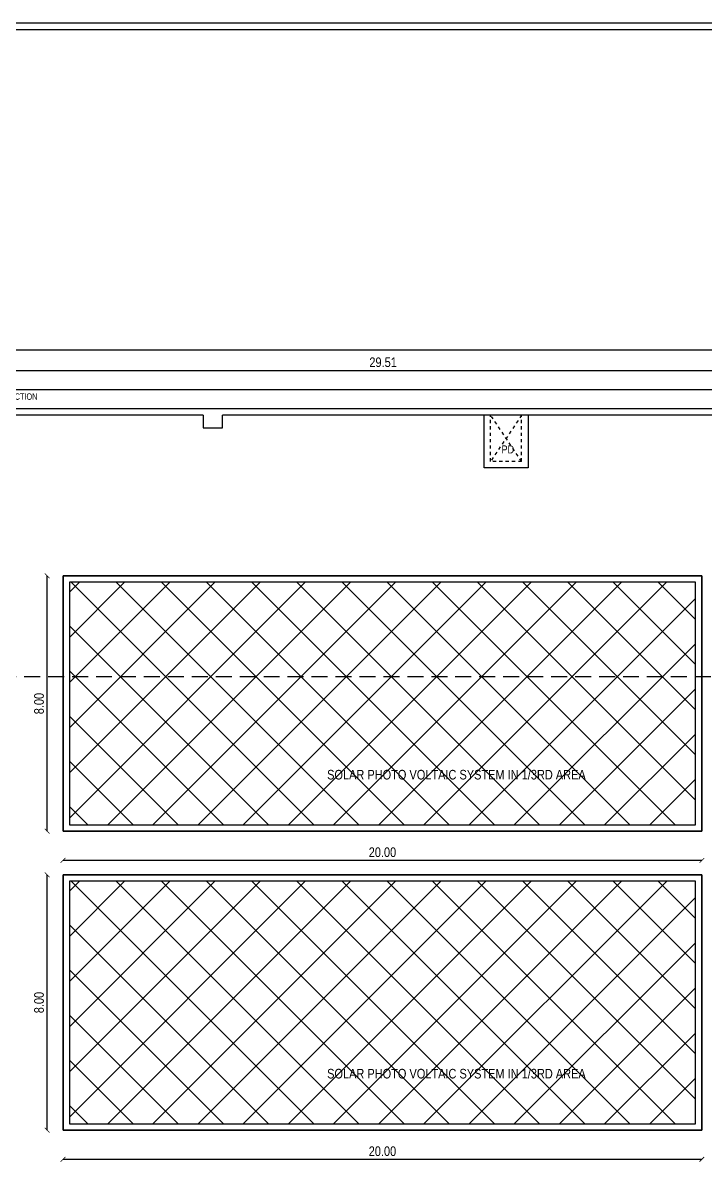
# Model space of a CAD drawing. Header units: metres. Extents: x 385023 to 385532, y 1408468 to 1408621.
# Drawn here: x 385475.97 to 385497.33, y 1408584.89 to 1408620.85 of the extents above; entities that cross this region are included whole.
import ezdxf
from ezdxf.enums import TextEntityAlignment as Align

# ---------------------------------------------------------------- set-up
doc = ezdxf.new("R2010")
doc.units = ezdxf.units.M
doc.header["$MEASUREMENT"] = 0
doc.linetypes.add('DASHED', pattern=[0.75, 0.5, -0.25])
doc.linetypes.add('HIDDEN', pattern=[0.375, 0.25, -0.125])
doc.layers.add('A-REFR-SECT', color=2, linetype='Continuous')
doc.layers.add('BLK_1_FLR_2_ROOF_AREA', color=7, linetype='Continuous', lineweight=25)
doc.layers.add('SOLAR_PANEL', color=7, linetype='Continuous', lineweight=25)
doc.styles.add('ARIAL', font='ARIALN.TTF')
doc.styles.add('RIA-AP', font='ARIALN.TTF')
doc.dimstyles.new('RIA-AP', dxfattribs={"dimtxt": 0.3, "dimasz": 0.15, "dimexe": 0, "dimexo": 1, "dimgap": 0.1, "dimtad": 1, "dimzin": 4, "dimdsep": 46, "dimtxsty": 'RIA-AP', "dimblk": 'ARCHTICK', "dimcen": 0.09, "dimse1": 1, "dimse2": 1, "dimclrd": 8, "dimclre": 8, "dimclrt": 4, "dimazin": 0, "dimtfac": 1, "dimtix": 1, "dimtofl": 0, "dimtmove": 2, "dimatfit": 3, "dimfxl": 0, "dimtolj": 1, "dimtzin": 0, "dimarcsym": 0})

# ---------------------------------------------------------------- blocks, each defined once
blk = doc.blocks.new('_ArchTick')
at = {"color": 0, "linetype": 'ByBlock', "const_width": 0.15}
blk.add_lwpolyline([(-0.5, -0.5), (0.5, 0.5)], dxfattribs=at)
blk = doc.blocks.new('*D58')
at = {"color": 8, "lineweight": -2}
blk.add_line((385476.726, 1408595.532), (385476.726, 1408603.532), dxfattribs=at)
at = {"layer": 'Defpoints', "color": 0}
for p in [(385476.726, 1408603.532), (385477.225, 1408603.532), (385477.225, 1408595.532)]:
    blk.add_point(p, dxfattribs=at)
at = {"color": 8, "lineweight": -2, "xscale": 0.15, "yscale": 0.15, "zscale": 0.15}
for p, rotation in [((385476.726, 1408603.532), 90), ((385476.726, 1408595.532), 270)]:
    blk.add_blockref('_ArchTick', p, dxfattribs=dict(at, rotation=rotation))
at = {"color": 4, "insert": (385476.473, 1408599.532), "char_height": 0.3, "attachment_point": 5, "rotation": 90, "style": 'RIA-AP'}
blk.add_mtext('\\A1;8.00', dxfattribs=at)
blk = doc.blocks.new('*D59')
at = {"color": 8, "lineweight": -2}
blk.add_line((385497.225, 1408594.62), (385477.225, 1408594.62), dxfattribs=at)
at = {"layer": 'Defpoints', "color": 0}
for p in [(385477.225, 1408595.532, -2.251), (385497.225, 1408595.532, -2.251), (385477.225, 1408594.62)]:
    blk.add_point(p, dxfattribs=at)
at = {"color": 8, "lineweight": -2, "xscale": 0.15, "yscale": 0.15, "zscale": 0.15, "rotation": 180}
blk.add_blockref('_ArchTick', (385477.225, 1408594.62), dxfattribs=at)
at = {"color": 8, "lineweight": -2, "xscale": 0.15, "yscale": 0.15, "zscale": 0.15}
blk.add_blockref('_ArchTick', (385497.225, 1408594.62), dxfattribs=at)
at = {"color": 4, "insert": (385487.225, 1408594.873), "char_height": 0.3, "attachment_point": 5, "style": 'RIA-AP'}
blk.add_mtext('\\A1;20.00', dxfattribs=at)
blk = doc.blocks.new('*D60')
at = {"color": 8, "lineweight": -2}
blk.add_line((385476.726, 1408586.166), (385476.726, 1408594.166), dxfattribs=at)
at = {"layer": 'Defpoints', "color": 0}
for p in [(385476.726, 1408594.166), (385477.225, 1408594.166), (385477.225, 1408586.166)]:
    blk.add_point(p, dxfattribs=at)
at = {"color": 8, "lineweight": -2, "xscale": 0.15, "yscale": 0.15, "zscale": 0.15}
for p, rotation in [((385476.726, 1408594.166), 90), ((385476.726, 1408586.166), 270)]:
    blk.add_blockref('_ArchTick', p, dxfattribs=dict(at, rotation=rotation))
at = {"color": 4, "insert": (385476.473, 1408590.166), "char_height": 0.3, "attachment_point": 5, "rotation": 90, "style": 'RIA-AP'}
blk.add_mtext('\\A1;8.00', dxfattribs=at)
blk = doc.blocks.new('*D61')
at = {"color": 8, "lineweight": -2}
blk.add_line((385497.225, 1408585.254), (385477.225, 1408585.254), dxfattribs=at)
at = {"layer": 'Defpoints', "color": 0}
for p in [(385477.225, 1408586.166, -2.251), (385497.225, 1408586.166, -2.251), (385477.225, 1408585.254)]:
    blk.add_point(p, dxfattribs=at)
at = {"color": 8, "lineweight": -2, "xscale": 0.15, "yscale": 0.15, "zscale": 0.15, "rotation": 180}
blk.add_blockref('_ArchTick', (385477.225, 1408585.254), dxfattribs=at)
at = {"color": 8, "lineweight": -2, "xscale": 0.15, "yscale": 0.15, "zscale": 0.15}
blk.add_blockref('_ArchTick', (385497.225, 1408585.254), dxfattribs=at)
at = {"color": 4, "insert": (385487.225, 1408585.507), "char_height": 0.3, "attachment_point": 5, "style": 'RIA-AP'}
blk.add_mtext('\\A1;20.00', dxfattribs=at)
blk = doc.blocks.new('XFGNHFN')
at = {"layer": 'A-REFR-SECT', "color": 4, "linetype": 'HIDDEN', "ltscale": 2}
blk.add_line((-33.655, 0), (55.049, 0), dxfattribs=at)
blk = doc.blocks.new('*D350')
at = {"color": 8, "lineweight": -2}
blk.add_line((385472.489, 1408609.969), (385502.003, 1408609.969), dxfattribs=at)
at = {"layer": 'Defpoints', "color": 0}
for p in [(385502.003, 1408609.969), (385472.489, 1408608.767), (385502.003, 1408608.767)]:
    blk.add_point(p, dxfattribs=at)
at = {"color": 8, "lineweight": -2, "xscale": 0.15, "yscale": 0.15, "zscale": 0.15, "rotation": 180}
blk.add_blockref('_ArchTick', (385472.489, 1408609.969), dxfattribs=at)
at = {"color": 8, "lineweight": -2, "xscale": 0.15, "yscale": 0.15, "zscale": 0.15}
blk.add_blockref('_ArchTick', (385502.003, 1408609.969), dxfattribs=at)
at = {"color": 4, "insert": (385487.246, 1408610.222), "char_height": 0.3, "attachment_point": 5, "style": 'RIA-AP'}
blk.add_mtext('\\A1;29.51', dxfattribs=at)
blk = doc.blocks.new('*D408')
at = {"color": 8, "lineweight": -2}
blk.add_line((385425.744, 1408610.614), (385505.243, 1408610.614), dxfattribs=at)
at = {"layer": 'Defpoints', "color": 0}
for p in [(385505.243, 1408610.614), (385425.744, 1408608.767), (385505.243, 1408608.767)]:
    blk.add_point(p, dxfattribs=at)
at = {"color": 8, "lineweight": -2, "xscale": 0.15, "yscale": 0.15, "zscale": 0.15, "rotation": 180}
blk.add_blockref('_ArchTick', (385425.744, 1408610.614), dxfattribs=at)
at = {"color": 8, "lineweight": -2, "xscale": 0.15, "yscale": 0.15, "zscale": 0.15}
blk.add_blockref('_ArchTick', (385505.243, 1408610.614), dxfattribs=at)
at = {"color": 4, "insert": (385465.494, 1408610.868), "char_height": 0.3, "attachment_point": 5, "style": 'RIA-AP'}
blk.add_mtext('\\A1;79.50', dxfattribs=at)

msp = doc.modelspace()

# ---------------------------------------------------------------- hatches: boundary and pattern name
at = {"lineweight": -2}
h = msp.add_hatch(dxfattribs=at)
h.set_pattern_fill('ANSI37', color=8, scale=8, angle=90)
h.set_pattern_definition([(135, (385571.6519, 1408302.679), (-0.7071068, -0.7071068), []), (225, (385571.6519, 1408302.679), (0.7071068, -0.7071068), [])])
h.paths.add_polyline_path([(385477.425, 1408603.332), (385477.425, 1408595.732), (385497.025, 1408595.732), (385497.025, 1408603.332)])
h = msp.add_hatch(dxfattribs=at)
h.set_pattern_fill('ANSI37', color=8, scale=8, angle=90)
h.set_pattern_definition([(135, (385571.6519, 1408293.3129), (-0.7071068, -0.7071068), []), (225, (385571.6519, 1408293.3129), (0.7071068, -0.7071068), [])])
h.paths.add_polyline_path([(385477.425, 1408593.966), (385477.425, 1408586.366), (385497.025, 1408586.366), (385497.025, 1408593.966)])

# ---------------------------------------------------------------- linework, layer by layer
for p, q in [((385490.41, 1408606.917, 0.025), (385490.41, 1408608.567, 0.025)), ((385491.785, 1408608.567, 0.025), (385491.785, 1408606.917, 0.025)), ((385491.785, 1408606.917, 0.025), (385490.41, 1408606.917, 0.025))]:
    msp.add_line(p, q)
at = {"color": 8, "linetype": 'DASHED', "ltscale": 0.05}
for p, q in [((385490.61, 1408607.117, 0.025), (385490.61, 1408608.567, 0.025)), ((385491.581, 1408607.117, 0.025), (385490.61, 1408608.567, 0.025)), ((385491.583, 1408608.567, 0.025), (385490.61, 1408607.117, 0.025)), ((385491.581, 1408607.117, 0.025), (385491.581, 1408608.567, 0.025)), ((385491.581, 1408607.117, 0.025), (385490.61, 1408607.117, 0.025))]:
    msp.add_line(p, q, dxfattribs=at)
at = {"color": 8, "elevation": 0.025}
msp.add_lwpolyline([(385419.584, 1408547.011), (385419.584, 1408620.853), (385532.084, 1408620.853), (385532.084, 1408547.011)], close=True, dxfattribs=at)
at = {"color": 6, "elevation": 0.025}
msp.add_lwpolyline([(385419.784, 1408547.211), (385419.784, 1408620.653), (385531.884, 1408620.653), (385531.884, 1408547.211)], close=True, dxfattribs=at)
at = {"color": 2, "linetype": 'Continuous', "elevation": 0.025}
msp.add_lwpolyline([(385426.093, 1408609.367), (385506.793, 1408609.367), (385506.793, 1408561.767), (385426.093, 1408561.767)], close=True, dxfattribs=at)
at = {"elevation": 0.025}
for points in [[(385506.193, 1408573.247), (385506.193, 1408608.767), (385472.489, 1408608.767)], [(385481.615, 1408608.567), (385474.714, 1408608.567)], [(385481.615, 1408608.567), (385481.615, 1408608.167), (385482.215, 1408608.167), (385482.215, 1408608.567)], [(385505.994, 1408599.041), (385505.993, 1408608.567), (385482.215, 1408608.567)]]:
    msp.add_lwpolyline(points, dxfattribs=at)
for points in [[(385477.225, 1408603.532), (385477.225, 1408595.532), (385497.225, 1408595.532), (385497.225, 1408603.532)], [(385477.425, 1408603.332), (385477.425, 1408595.732), (385497.025, 1408595.732), (385497.025, 1408603.332)], [(385477.225, 1408594.166), (385477.225, 1408586.166), (385497.225, 1408586.166), (385497.225, 1408594.166)], [(385477.425, 1408593.966), (385477.425, 1408586.366), (385497.025, 1408586.366), (385497.025, 1408593.966)]]:
    msp.add_lwpolyline(points, close=True, dxfattribs=at)
at = {"layer": 'BLK_1_FLR_2_ROOF_AREA', "color": 54, "elevation": 0.025}
msp.add_lwpolyline([(385426.694, 1408562.367), (385506.194, 1408562.367), (385506.194, 1408608.767), (385426.694, 1408608.767)], close=True, dxfattribs=at)
at = {"layer": 'SOLAR_PANEL', "color": 3, "elevation": 0.025}
for points in [[(385497.225, 1408595.532), (385477.225, 1408595.532), (385477.225, 1408603.532), (385497.225, 1408603.532)], [(385497.225, 1408586.166), (385477.225, 1408586.166), (385477.225, 1408594.166), (385497.225, 1408594.166)]]:
    msp.add_lwpolyline(points, close=True, dxfattribs=at)

# ---------------------------------------------------------------- block references
at = {"lineweight": -2}
msp.add_blockref('XFGNHFN', (385455.662, 1408600.376, -127.864), dxfattribs=at)

# ---------------------------------------------------------------- texts
at = {"style": 'RIA-AP'}
for p in [(385489.541, 1408597.304), (385489.541, 1408587.938)]:
    msp.add_text('SOLAR PHOTO VOLTAIC SYSTEM IN 1/3RD AREA', height=0.3, dxfattribs=at).set_placement(p, align=Align.MIDDLE_CENTER)
at = {"insert": (385472.134, 1408609.248), "char_height": 0.2, "width": 8.56993, "attachment_point": 1, "style": 'ARIAL'}
msp.add_mtext('600MM ARCHITECTURAL PROJECTION\\P', dxfattribs=at)
at = {"lineweight": -2, "insert": (385490.951, 1408607.617), "char_height": 0.25, "width": 6.36361, "attachment_point": 1, "style": 'RIA-AP'}
msp.add_mtext('PD', dxfattribs=at)

# ---------------------------------------------------------------- dimensions: what is measured, and where the dimension line sits
for base, p1, p2, picture, middle in [((385505.243, 1408610.614, -191.846), (385425.744, 1408608.767, -191.846), (385505.243, 1408608.767, -191.846), '*D408', (385465.494, 1408610.868, -191.846)), ((385502.003, 1408609.969, 0.025), (385472.489, 1408608.767, 0.025), (385502.003, 1408608.767, 0.025), '*D350', (385487.246, 1408610.222, 0.025))]:
    dim = msp.add_linear_dim(base=base, p1=p1, p2=p2, dimstyle='RIA-AP')
    dim.commit()
    dim.dimension.update_dxf_attribs({"geometry": picture, "text_midpoint": middle})
for base, p1, p2, angle, picture, middle in [((385476.726, 1408603.532, 0.025), (385477.225, 1408595.532, 0.025), (385477.225, 1408603.532, 0.025), 90, '*D58', (385476.473, 1408599.532, 0.025)), ((385477.225, 1408594.62, 2.276), (385497.225, 1408595.532, 0.025), (385477.225, 1408595.532, 0.025), 180, '*D59', (385487.225, 1408594.873, 2.276)), ((385476.726, 1408594.166, 0.025), (385477.225, 1408586.166, 0.025), (385477.225, 1408594.166, 0.025), 90, '*D60', (385476.473, 1408590.166, 0.025)), ((385477.225, 1408585.254, 2.276), (385497.225, 1408586.166, 0.025), (385477.225, 1408586.166, 0.025), 180, '*D61', (385487.225, 1408585.507, 2.276))]:
    dim = msp.add_linear_dim(base=base, p1=p1, p2=p2, angle=angle, dimstyle='RIA-AP')
    dim.commit()
    dim.dimension.update_dxf_attribs({"geometry": picture, "text_midpoint": middle})

doc.saveas('drawing.dxf')
